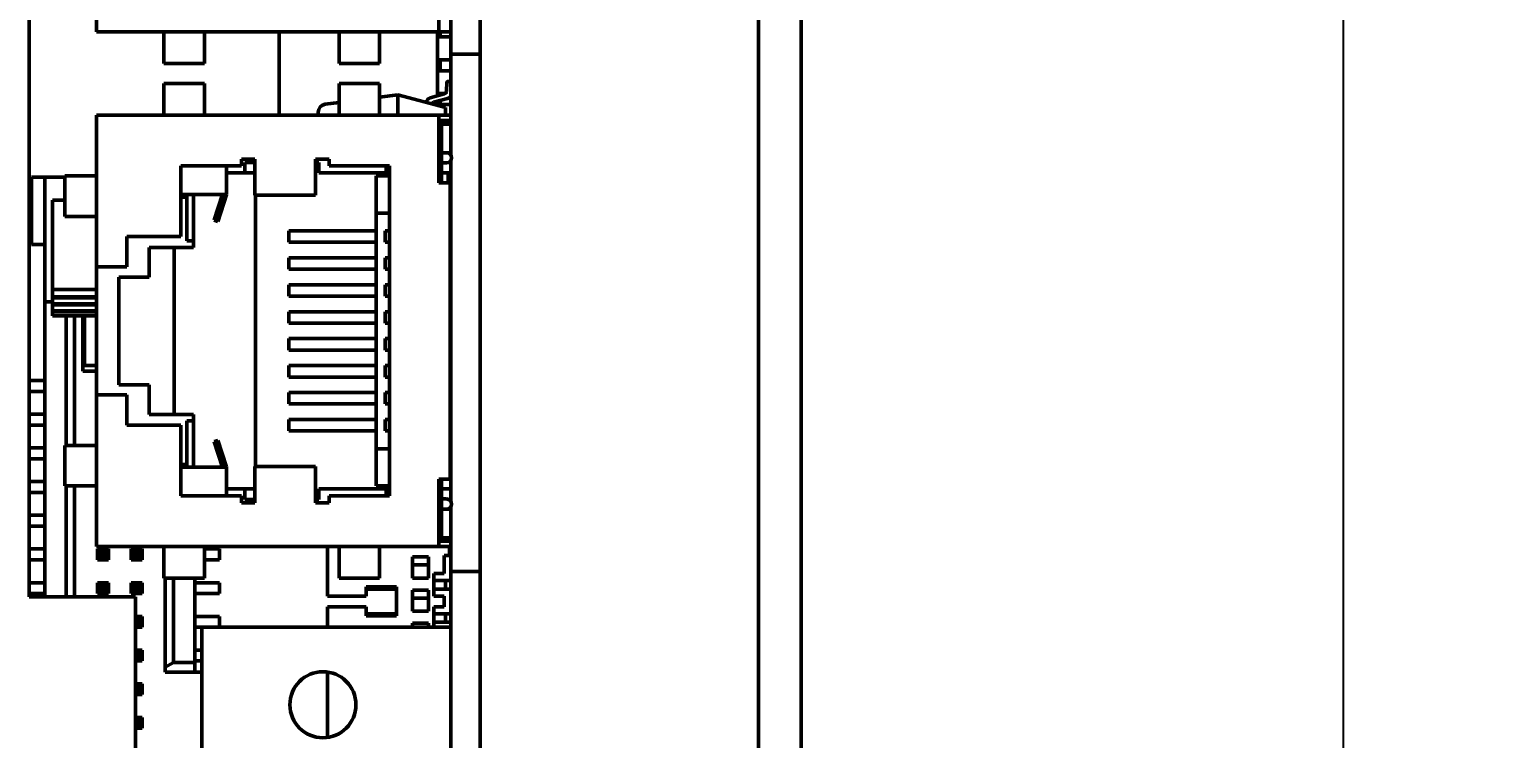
# Model space of a CAD drawing. Header units: millimetres. Extents: x 2121 to 4904, y 892 to 1933.
# Drawn here: x 2536 to 2591.2, y 1537.1 to 1563.8 of the extents above; entities that cross this region are included whole.
import ezdxf

# ---------------------------------------------------------------- set-up
doc = ezdxf.new("R2010")
doc.units = ezdxf.units.MM
doc.header["$LTSCALE"] = 1.8
doc.layers.add('외형선(ISO)', color=7, linetype='Continuous', lineweight=50)
doc.layers.add('치수(ISO)', color=7, linetype='Continuous', lineweight=25)
doc.styles.add('주 텍스트 (ISO)', font='')
doc.styles.get('주 텍스트 (ISO)').set_extended_font_data('Tahoma')
doc.dimstyles.new('기본값 (ISO)', dxfattribs={"dimscale": 1.8, "dimtxt": 3.5, "dimasz": 2.5, "dimexe": 3.175, "dimexo": 0, "dimgap": 0.762, "dimtad": 1, "dimrnd": 1e-08, "dimzin": 0, "dimtxsty": '주 텍스트 (ISO)', "dimcen": 0.09, "dimdle": 10, "dimclrd": 256, "dimclre": 256, "dimclrt": 256, "dimazin": 0, "dimtfac": 1.001486, "dimtmove": 0, "dimatfit": 3, "dimfxl": 1, "dimtolj": 1, "dimtzin": 0, "dimlwd": -1, "dimlwe": -1, "dimarcsym": 0})

# ---------------------------------------------------------------- blocks, each defined once
blk = doc.blocks.new('*D773')
at = {"layer": 'Defpoints', "color": 0}
for p in [(2549.237, 1684.495), (2553.512, 1300.495), (2585.504, 1300.495)]:
    blk.add_point(p, dxfattribs=at)
at = {"layer": '치수(ISO)', "color": 7}
for p, q in [((2549.237, 1684.495), (2591.219, 1684.495)), ((2585.504, 1679.995), (2585.504, 1304.995)), ((2553.512, 1300.495), (2591.219, 1300.495))]:
    blk.add_line(p, q, dxfattribs=at)
for points in [[(2586.254, 1679.995), (2584.754, 1679.995), (2585.504, 1684.495)], [(2584.754, 1304.995), (2586.254, 1304.995), (2585.504, 1300.495)]]:
    blk.add_solid(points, dxfattribs=at)
at = {"layer": '치수(ISO)', "color": 7, "insert": (2580.838, 1492.495), "char_height": 6.3, "attachment_point": 5, "rotation": 90, "style": '주 텍스트 (ISO)'}
blk.add_mtext('\\A1;384', dxfattribs=at)

msp = doc.modelspace()

# ---------------------------------------------------------------- linework, layer by layer
at = {"layer": '외형선(ISO)', "color": 7}
for p, q in [((2563.462, 1428.495), (2563.462, 1656.495)), ((2565.062, 1428.495), (2565.062, 1656.495)), ((2563.462, 1594.695), (2563.462, 1498.695)), ((2535.964, 1542.445), (2535.964, 1581.445)), ((2551.862, 1581.445), (2551.862, 1562.895)), ((2552.964, 1581.445), (2552.964, 1474.945)), ((2538.502, 1563.739), (2538.502, 1569.454)), ((2551.405, 1563.739), (2551.405, 1566.279)), ((2538.502, 1563.739), (2551.405, 1563.739)), ((2541.042, 1563.436), (2541.042, 1563.739)), ((2542.566, 1563.436), (2542.566, 1563.739)), ((2545.385, 1560.595), (2545.385, 1563.739)), ((2547.646, 1563.436), (2547.646, 1563.739)), ((2549.17, 1563.436), (2549.17, 1563.739)), ((2551.354, 1563.739), (2551.354, 1561.332)), ((2551.862, 1563.739), (2551.405, 1563.739)), ((2551.456, 1563.739), (2551.456, 1563.548)), ((2541.042, 1563.436), (2541.042, 1562.94)), ((2542.566, 1563.436), (2542.566, 1562.94)), ((2547.646, 1563.436), (2547.646, 1562.94)), ((2549.17, 1563.436), (2549.17, 1562.94)), ((2551.456, 1563.548), (2551.354, 1563.548)), ((2551.456, 1563.548), (2551.862, 1563.548)), ((2541.042, 1562.94), (2541.042, 1562.546)), ((2542.566, 1562.94), (2542.566, 1562.546)), ((2547.646, 1562.94), (2547.646, 1562.546)), ((2549.17, 1562.94), (2549.17, 1562.546)), ((2551.354, 1562.685), (2551.456, 1562.685)), ((2551.456, 1562.685), (2551.862, 1562.685)), ((2551.456, 1562.685), (2551.456, 1562.278)), ((2551.862, 1562.895), (2552.964, 1562.895)), ((2551.862, 1559.09), (2551.862, 1562.895)), ((2542.566, 1562.546), (2541.042, 1562.546)), ((2549.17, 1562.546), (2547.646, 1562.546)), ((2551.456, 1562.278), (2551.354, 1562.278)), ((2551.456, 1562.278), (2551.862, 1562.278)), ((2541.042, 1561.789), (2541.042, 1561.395)), ((2542.566, 1561.789), (2541.042, 1561.789)), ((2542.566, 1561.789), (2542.566, 1561.395)), ((2547.646, 1561.789), (2547.646, 1561.395)), ((2549.17, 1561.789), (2547.646, 1561.789)), ((2549.17, 1561.789), (2549.17, 1561.395)), ((2551.711, 1561.856), (2551.689, 1561.493)), ((2551.862, 1561.865), (2551.721, 1561.865)), ((2541.042, 1561.395), (2541.042, 1560.899)), ((2542.566, 1561.395), (2542.566, 1560.899)), ((2547.123, 1561.01), (2547.646, 1561.079)), ((2547.646, 1561.395), (2547.646, 1560.899)), ((2549.17, 1561.395), (2549.17, 1560.899)), ((2549.17, 1561.279), (2549.862, 1561.37)), ((2549.862, 1560.595), (2549.862, 1561.37)), ((2551.662, 1560.888), (2549.862, 1561.37)), ((2551.615, 1561.402), (2551.085, 1561.259)), ((2551.211, 1561.086), (2551.737, 1561.228)), ((2551.354, 1561.415), (2551.456, 1561.415)), ((2551.354, 1561.125), (2551.354, 1560.971)), ((2551.456, 1561.008), (2551.354, 1561.008)), ((2551.456, 1561.415), (2551.643, 1561.415)), ((2551.456, 1561.415), (2551.456, 1561.359)), ((2551.456, 1561.152), (2551.456, 1561.008)), ((2551.456, 1561.008), (2551.862, 1561.008)), ((2538.502, 1560.595), (2551.405, 1560.595)), ((2538.502, 1554.88), (2538.502, 1560.595)), ((2541.042, 1560.595), (2541.042, 1560.899)), ((2542.566, 1560.595), (2542.566, 1560.899)), ((2546.862, 1560.595), (2546.862, 1560.712)), ((2547.646, 1560.595), (2547.646, 1560.899)), ((2549.17, 1560.595), (2549.17, 1560.899)), ((2551.405, 1560.595), (2551.862, 1560.595)), ((2551.405, 1560.595), (2551.405, 1558.055)), ((2551.405, 1560.4), (2551.862, 1560.4)), ((2551.662, 1560.595), (2551.662, 1560.888)), ((2551.662, 1560.265), (2551.662, 1560.4)), ((2551.667, 1560.4), (2551.667, 1560.265)), ((2551.405, 1560.341), (2551.507, 1560.341)), ((2551.507, 1560.341), (2551.507, 1558.424)), ((2551.862, 1560.265), (2551.507, 1560.265)), ((2543.963, 1558.944), (2543.963, 1558.69)), ((2544.471, 1558.944), (2543.963, 1558.944)), ((2544.471, 1558.817), (2544.09, 1558.817)), ((2544.09, 1558.817), (2544.09, 1558.424)), ((2544.471, 1558.69), (2544.471, 1558.944)), ((2546.757, 1558.69), (2546.757, 1558.944)), ((2547.265, 1558.944), (2546.757, 1558.944)), ((2546.884, 1558.817), (2546.757, 1558.817)), ((2546.884, 1558.424), (2546.884, 1558.817)), ((2547.265, 1558.69), (2547.265, 1558.944)), ((2551.697, 1559.186), (2551.507, 1559.186)), ((2551.507, 1558.805), (2551.697, 1558.805)), ((2551.862, 1559.186), (2551.697, 1559.186)), ((2551.862, 1546.035), (2551.862, 1558.9)), ((2536.551, 1558.265), (2536.043, 1558.265)), ((2536.043, 1558.265), (2536.043, 1555.725)), ((2536.551, 1558.265), (2536.551, 1557.431)), ((2536.551, 1558.265), (2537.308, 1558.265)), ((2537.703, 1558.309), (2537.308, 1558.309)), ((2537.308, 1556.785), (2537.308, 1558.309)), ((2538.198, 1558.309), (2537.703, 1558.309)), ((2538.198, 1558.309), (2538.502, 1558.309)), ((2541.677, 1558.69), (2541.677, 1556.023)), ((2543.963, 1558.69), (2541.677, 1558.69)), ((2543.404, 1558.424), (2543.404, 1558.69)), ((2544.09, 1558.424), (2543.404, 1558.424)), ((2543.404, 1557.611), (2543.404, 1558.424)), ((2544.471, 1558.424), (2544.09, 1558.424)), ((2544.471, 1558.69), (2544.471, 1558.4)), ((2544.471, 1557.705), (2544.471, 1558.4)), ((2546.757, 1558.69), (2546.757, 1558.4)), ((2546.757, 1557.705), (2546.757, 1558.4)), ((2549.424, 1558.424), (2546.884, 1558.424)), ((2549.551, 1558.69), (2547.265, 1558.69)), ((2549.551, 1558.309), (2549.043, 1558.309)), ((2549.043, 1558.309), (2549.043, 1556.912)), ((2549.424, 1558.424), (2549.424, 1558.69)), ((2549.424, 1558.424), (2549.551, 1558.424)), ((2549.551, 1546.244), (2549.551, 1558.69)), ((2551.405, 1558.424), (2551.507, 1558.424)), ((2551.456, 1558.309), (2551.405, 1558.309)), ((2551.456, 1558.055), (2551.456, 1558.309)), ((2551.507, 1558.055), (2551.507, 1558.424)), ((2551.862, 1558.424), (2551.507, 1558.424)), ((2551.762, 1558.424), (2551.762, 1558.055)), ((2544.471, 1557.705), (2544.471, 1557.586)), ((2546.757, 1557.705), (2546.757, 1557.586)), ((2551.837, 1558.055), (2551.405, 1558.055)), ((2551.837, 1546.879), (2551.837, 1558.055)), ((2551.837, 1557.965), (2551.862, 1557.965)), ((2536.551, 1557.431), (2536.551, 1557.056)), ((2536.836, 1557.394), (2536.836, 1556.811)), ((2537.308, 1557.394), (2536.836, 1557.394)), ((2542.094, 1557.611), (2541.677, 1557.611)), ((2541.905, 1557.509), (2541.677, 1557.509)), ((2541.905, 1557.611), (2541.905, 1557.509)), ((2541.905, 1557.509), (2541.905, 1555.858)), ((2542.094, 1557.611), (2543.404, 1557.611)), ((2542.159, 1557.611), (2542.159, 1555.858)), ((2542.936, 1556.64), (2543.252, 1557.611)), ((2543.404, 1557.611), (2543.074, 1556.595)), ((2546.757, 1557.586), (2544.471, 1557.586)), ((2544.496, 1547.349), (2544.496, 1557.586)), ((2551.837, 1557.155), (2551.862, 1557.155)), ((2536.551, 1557.056), (2536.551, 1553.566)), ((2536.836, 1556.137), (2536.836, 1556.811)), ((2537.703, 1556.785), (2537.308, 1556.785)), ((2538.198, 1556.785), (2537.703, 1556.785)), ((2538.198, 1556.785), (2538.502, 1556.785)), ((2543.074, 1556.595), (2542.936, 1556.64)), ((2549.043, 1556.912), (2549.551, 1556.912)), ((2549.043, 1548.022), (2549.043, 1556.912)), ((2551.837, 1556.695), (2551.862, 1556.695)), ((2536.836, 1556.137), (2536.836, 1554.058)), ((2539.645, 1556.023), (2539.645, 1554.88)), ((2541.677, 1556.023), (2539.645, 1556.023)), ((2545.754, 1555.808), (2545.754, 1556.239)), ((2545.754, 1556.239), (2549.043, 1556.239)), ((2549.385, 1555.808), (2549.385, 1556.239)), ((2549.551, 1556.239), (2549.385, 1556.239)), ((2551.862, 1556.227), (2551.837, 1556.227)), ((2536.043, 1555.725), (2536.551, 1555.725)), ((2540.483, 1555.617), (2540.483, 1554.499)), ((2540.483, 1555.617), (2542.159, 1555.617)), ((2541.423, 1549.318), (2541.423, 1555.617)), ((2541.905, 1555.858), (2542.159, 1555.858)), ((2542.159, 1555.617), (2542.159, 1555.858)), ((2545.754, 1555.808), (2549.043, 1555.808)), ((2549.551, 1555.808), (2549.385, 1555.808)), ((2551.862, 1555.795), (2551.837, 1555.795)), ((2551.837, 1555.425), (2551.862, 1555.425)), ((2538.502, 1550.054), (2538.502, 1554.88)), ((2538.502, 1554.88), (2539.645, 1554.88)), ((2545.754, 1554.792), (2545.754, 1555.223)), ((2545.754, 1555.223), (2549.043, 1555.223)), ((2549.385, 1554.792), (2549.385, 1555.223)), ((2549.551, 1555.223), (2549.385, 1555.223)), ((2551.862, 1555.211), (2551.837, 1555.211)), ((2539.34, 1554.499), (2539.34, 1550.435)), ((2540.483, 1554.499), (2539.34, 1554.499)), ((2545.754, 1554.792), (2549.043, 1554.792)), ((2549.551, 1554.792), (2549.385, 1554.792)), ((2551.862, 1554.779), (2551.837, 1554.779)), ((2551.837, 1554.615), (2551.862, 1554.615)), ((2536.836, 1554.058), (2536.836, 1554.032)), ((2536.836, 1553.748), (2536.836, 1554.032)), ((2536.836, 1554.032), (2538.502, 1554.032)), ((2545.754, 1553.776), (2545.754, 1554.207)), ((2545.754, 1554.207), (2549.043, 1554.207)), ((2545.754, 1553.776), (2549.043, 1553.776)), ((2549.385, 1553.776), (2549.385, 1554.207)), ((2549.551, 1554.207), (2549.385, 1554.207)), ((2549.551, 1553.776), (2549.385, 1553.776)), ((2551.862, 1554.195), (2551.837, 1554.195)), ((2551.862, 1553.763), (2551.837, 1553.763)), ((2536.836, 1553.566), (2536.551, 1553.566)), ((2536.551, 1542.445), (2536.551, 1553.566)), ((2536.836, 1553.748), (2538.502, 1553.748)), ((2536.836, 1553.748), (2536.836, 1553.709)), ((2536.836, 1553.709), (2538.502, 1553.709)), ((2536.836, 1553.488), (2536.836, 1553.709)), ((2536.836, 1553.488), (2538.502, 1553.488)), ((2536.836, 1553.488), (2536.836, 1553.45)), ((2536.836, 1553.45), (2538.502, 1553.45)), ((2536.836, 1553.229), (2536.836, 1553.45)), ((2536.836, 1553.229), (2538.502, 1553.229)), ((2536.836, 1553.229), (2536.836, 1553.19)), ((2551.837, 1553.345), (2551.862, 1553.345)), ((2536.836, 1553.19), (2538.502, 1553.19)), ((2536.836, 1553.029), (2536.836, 1553.19)), ((2536.836, 1553.029), (2538.502, 1553.029)), ((2537.357, 1548.149), (2537.357, 1553.029)), ((2537.662, 1553.029), (2537.662, 1548.149)), ((2537.979, 1550.95), (2537.979, 1553.029)), ((2538.043, 1553.029), (2538.043, 1551.234)), ((2545.754, 1552.76), (2545.754, 1553.191)), ((2545.754, 1553.191), (2549.043, 1553.191)), ((2545.754, 1552.76), (2549.043, 1552.76)), ((2549.385, 1552.76), (2549.385, 1553.191)), ((2549.551, 1553.191), (2549.385, 1553.191)), ((2549.551, 1552.76), (2549.385, 1552.76)), ((2551.862, 1553.179), (2551.837, 1553.179)), ((2551.862, 1552.747), (2551.837, 1552.747)), ((2545.754, 1551.744), (2545.754, 1552.175)), ((2545.754, 1552.175), (2549.043, 1552.175)), ((2549.385, 1551.744), (2549.385, 1552.175)), ((2549.551, 1552.175), (2549.385, 1552.175)), ((2551.862, 1552.163), (2551.837, 1552.163)), ((2545.754, 1551.744), (2549.043, 1551.744)), ((2549.551, 1551.744), (2549.385, 1551.744)), ((2551.862, 1551.731), (2551.837, 1551.731)), ((2551.837, 1551.615), (2551.862, 1551.615)), ((2538.043, 1551.234), (2538.043, 1551.158)), ((2538.502, 1551.158), (2538.043, 1551.158)), ((2545.754, 1550.728), (2545.754, 1551.159)), ((2545.754, 1551.159), (2549.043, 1551.159)), ((2549.385, 1550.728), (2549.385, 1551.159)), ((2549.551, 1551.159), (2549.385, 1551.159)), ((2551.862, 1551.147), (2551.837, 1551.147)), ((2536.551, 1550.595), (2535.964, 1550.595)), ((2537.979, 1550.95), (2538.502, 1550.95)), ((2545.754, 1550.728), (2549.043, 1550.728)), ((2549.551, 1550.728), (2549.385, 1550.728)), ((2551.862, 1550.715), (2551.837, 1550.715)), ((2536.551, 1550.188), (2535.964, 1550.188)), ((2538.502, 1550.054), (2539.645, 1550.054)), ((2538.502, 1544.339), (2538.502, 1550.054)), ((2539.34, 1550.435), (2540.483, 1550.435)), ((2539.645, 1550.054), (2539.645, 1548.911)), ((2540.483, 1550.435), (2540.483, 1549.318)), ((2545.754, 1549.712), (2545.754, 1550.143)), ((2545.754, 1550.143), (2549.043, 1550.143)), ((2549.385, 1549.712), (2549.385, 1550.143)), ((2549.551, 1550.143), (2549.385, 1550.143)), ((2551.837, 1550.345), (2551.862, 1550.345)), ((2551.862, 1550.131), (2551.837, 1550.131)), ((2545.754, 1549.712), (2549.043, 1549.712)), ((2549.551, 1549.712), (2549.385, 1549.712)), ((2551.862, 1549.699), (2551.837, 1549.699)), ((2536.551, 1549.325), (2535.964, 1549.325)), ((2536.551, 1548.918), (2535.964, 1548.918)), ((2539.645, 1548.911), (2541.677, 1548.911)), ((2542.159, 1549.318), (2540.483, 1549.318)), ((2541.677, 1548.911), (2541.677, 1546.244)), ((2541.905, 1547.426), (2541.905, 1549.077)), ((2542.159, 1549.077), (2541.905, 1549.077)), ((2542.159, 1549.077), (2542.159, 1549.318)), ((2542.159, 1549.077), (2542.159, 1547.324)), ((2545.754, 1548.696), (2545.754, 1549.127)), ((2545.754, 1549.127), (2549.043, 1549.127)), ((2549.385, 1548.696), (2549.385, 1549.127)), ((2549.551, 1549.127), (2549.385, 1549.127)), ((2551.862, 1549.115), (2551.837, 1549.115)), ((2542.936, 1548.295), (2543.074, 1548.34)), ((2543.252, 1547.324), (2542.936, 1548.295)), ((2543.074, 1548.34), (2543.404, 1547.324)), ((2545.754, 1548.696), (2549.043, 1548.696)), ((2549.551, 1548.696), (2549.385, 1548.696)), ((2551.862, 1548.683), (2551.837, 1548.683)), ((2536.551, 1548.055), (2535.964, 1548.055)), ((2537.703, 1548.149), (2537.308, 1548.149)), ((2537.308, 1546.625), (2537.308, 1548.149)), ((2538.198, 1548.149), (2537.703, 1548.149)), ((2538.198, 1548.149), (2538.502, 1548.149)), ((2549.043, 1548.022), (2549.551, 1548.022)), ((2549.043, 1548.022), (2549.043, 1546.625)), ((2536.551, 1547.648), (2535.964, 1547.648)), ((2541.905, 1547.426), (2541.677, 1547.426)), ((2542.094, 1547.324), (2541.677, 1547.324)), ((2541.905, 1547.324), (2541.905, 1547.426)), ((2542.094, 1547.324), (2543.404, 1547.324)), ((2543.404, 1547.324), (2543.404, 1546.511)), ((2544.471, 1547.349), (2544.471, 1547.23)), ((2546.757, 1547.349), (2544.471, 1547.349)), ((2544.471, 1546.535), (2544.471, 1547.23)), ((2546.757, 1547.349), (2546.757, 1547.23)), ((2546.757, 1546.535), (2546.757, 1547.23)), ((2536.551, 1546.785), (2535.964, 1546.785)), ((2537.703, 1546.625), (2537.308, 1546.625)), ((2537.357, 1542.445), (2537.357, 1546.625)), ((2537.662, 1546.625), (2537.662, 1542.445)), ((2538.198, 1546.625), (2537.703, 1546.625)), ((2538.198, 1546.625), (2538.502, 1546.625)), ((2549.043, 1546.625), (2549.475, 1546.625)), ((2549.475, 1546.625), (2549.475, 1546.244)), ((2551.405, 1544.339), (2551.405, 1546.879)), ((2551.837, 1546.879), (2551.405, 1546.879)), ((2551.405, 1546.625), (2551.456, 1546.625)), ((2551.456, 1546.625), (2551.456, 1546.879)), ((2551.507, 1546.511), (2551.507, 1546.879)), ((2536.551, 1546.378), (2535.964, 1546.378)), ((2541.677, 1546.244), (2543.963, 1546.244)), ((2543.404, 1546.511), (2544.09, 1546.511)), ((2543.404, 1546.244), (2543.404, 1546.511)), ((2543.963, 1546.244), (2543.963, 1545.99)), ((2544.09, 1546.511), (2544.09, 1546.117)), ((2544.471, 1546.511), (2544.09, 1546.511)), ((2544.09, 1546.117), (2544.471, 1546.117)), ((2544.471, 1546.535), (2544.471, 1546.244)), ((2544.471, 1545.99), (2544.471, 1546.244)), ((2546.757, 1546.535), (2546.757, 1546.244)), ((2546.757, 1545.99), (2546.757, 1546.244)), ((2546.757, 1546.117), (2546.884, 1546.117)), ((2549.424, 1546.511), (2546.884, 1546.511)), ((2546.884, 1546.117), (2546.884, 1546.511)), ((2547.265, 1546.244), (2549.551, 1546.244)), ((2547.265, 1545.99), (2547.265, 1546.244)), ((2549.424, 1546.511), (2549.475, 1546.511)), ((2549.424, 1546.244), (2549.424, 1546.511)), ((2551.405, 1546.511), (2551.507, 1546.511)), ((2551.507, 1546.511), (2551.507, 1544.593)), ((2551.862, 1546.511), (2551.507, 1546.511)), ((2551.697, 1546.13), (2551.507, 1546.13)), ((2536.551, 1545.515), (2535.964, 1545.515)), ((2543.963, 1545.99), (2544.471, 1545.99)), ((2546.757, 1545.99), (2547.265, 1545.99)), ((2551.507, 1545.749), (2551.697, 1545.749)), ((2551.862, 1545.749), (2551.697, 1545.749)), ((2551.862, 1543.395), (2551.862, 1545.845)), ((2536.551, 1545.108), (2535.964, 1545.108)), ((2551.405, 1544.593), (2551.507, 1544.593)), ((2551.423, 1544.535), (2551.405, 1544.553)), ((2551.862, 1544.535), (2551.405, 1544.535)), ((2551.862, 1544.67), (2551.507, 1544.67)), ((2551.507, 1544.615), (2551.562, 1544.615)), ((2551.562, 1544.535), (2551.562, 1544.615)), ((2551.562, 1544.615), (2551.662, 1544.615)), ((2551.667, 1544.67), (2551.667, 1544.535)), ((2536.551, 1544.245), (2535.964, 1544.245)), ((2536.551, 1543.838), (2535.964, 1543.838)), ((2538.502, 1544.339), (2551.405, 1544.339)), ((2538.538, 1544.245), (2538.945, 1544.245)), ((2538.538, 1543.838), (2538.538, 1544.245)), ((2538.67, 1544.113), (2538.538, 1544.245)), ((2538.538, 1543.838), (2538.67, 1543.97)), ((2538.945, 1543.838), (2538.538, 1543.838)), ((2538.67, 1544.113), (2538.67, 1543.97)), ((2538.813, 1544.113), (2538.67, 1544.113)), ((2538.67, 1543.97), (2538.813, 1543.97)), ((2538.813, 1544.113), (2538.945, 1544.245)), ((2538.813, 1543.97), (2538.813, 1544.113)), ((2538.945, 1543.838), (2538.813, 1543.97)), ((2538.945, 1544.245), (2538.945, 1543.838)), ((2539.808, 1544.245), (2540.215, 1544.245)), ((2539.808, 1543.838), (2539.808, 1544.245)), ((2539.808, 1544.245), (2539.94, 1544.113)), ((2539.94, 1543.97), (2539.808, 1543.838)), ((2540.215, 1543.838), (2539.808, 1543.838)), ((2540.083, 1544.113), (2539.94, 1544.113)), ((2539.94, 1544.113), (2539.94, 1543.97)), ((2539.94, 1543.97), (2540.083, 1543.97)), ((2540.215, 1544.245), (2540.083, 1544.113)), ((2540.083, 1543.97), (2540.083, 1544.113)), ((2540.083, 1543.97), (2540.215, 1543.838)), ((2540.215, 1544.245), (2540.215, 1543.838)), ((2541.042, 1544.036), (2541.042, 1544.339)), ((2541.042, 1544.036), (2541.042, 1543.54)), ((2542.566, 1544.036), (2542.566, 1544.339)), ((2542.566, 1544.245), (2543.136, 1544.245)), ((2542.566, 1544.036), (2542.566, 1543.54)), ((2542.566, 1543.838), (2543.136, 1543.838)), ((2543.136, 1544.245), (2543.136, 1543.838)), ((2547.212, 1542.47), (2547.212, 1544.339)), ((2547.646, 1544.036), (2547.646, 1544.339)), ((2547.646, 1544.036), (2547.646, 1543.54)), ((2549.17, 1544.036), (2549.17, 1544.339)), ((2549.17, 1544.036), (2549.17, 1543.54)), ((2550.412, 1543.945), (2550.412, 1543.145)), ((2551.012, 1543.945), (2550.412, 1543.945)), ((2551.012, 1543.945), (2551.012, 1543.145)), ((2551.862, 1544.339), (2551.405, 1544.339)), ((2551.612, 1543.32), (2551.612, 1543.995)), ((2551.812, 1543.995), (2551.612, 1543.995)), ((2551.812, 1543.995), (2551.812, 1544.339)), ((2541.042, 1543.54), (2541.042, 1543.146)), ((2542.566, 1543.54), (2542.566, 1543.146)), ((2547.646, 1543.54), (2547.646, 1543.146)), ((2549.17, 1543.54), (2549.17, 1543.146)), ((2550.412, 1543.645), (2551.012, 1543.645)), ((2551.612, 1543.32), (2551.212, 1543.32)), ((2551.212, 1543.32), (2551.212, 1542.47)), ((2551.862, 1543.395), (2552.964, 1543.395)), ((2551.862, 1543.395), (2551.862, 1542.395)), ((2536.551, 1542.975), (2535.964, 1542.975)), ((2538.538, 1542.975), (2538.945, 1542.975)), ((2538.538, 1542.568), (2538.538, 1542.975)), ((2538.67, 1542.843), (2538.538, 1542.975)), ((2538.67, 1542.843), (2538.67, 1542.7)), ((2538.813, 1542.843), (2538.67, 1542.843)), ((2538.813, 1542.843), (2538.945, 1542.975)), ((2538.813, 1542.7), (2538.813, 1542.843)), ((2538.945, 1542.975), (2538.945, 1542.568)), ((2539.808, 1542.975), (2540.215, 1542.975)), ((2539.808, 1542.568), (2539.808, 1542.975)), ((2539.808, 1542.975), (2539.94, 1542.843)), ((2540.083, 1542.843), (2539.94, 1542.843)), ((2539.94, 1542.843), (2539.94, 1542.7)), ((2540.215, 1542.975), (2540.083, 1542.843)), ((2540.083, 1542.7), (2540.083, 1542.843)), ((2540.215, 1542.975), (2540.215, 1542.568)), ((2542.566, 1543.146), (2541.042, 1543.146)), ((2541.091, 1539.787), (2541.091, 1543.146)), ((2541.396, 1543.146), (2541.396, 1539.963)), ((2542.202, 1539.963), (2542.202, 1543.146)), ((2542.203, 1541.503), (2542.203, 1543.146)), ((2542.203, 1542.975), (2543.136, 1542.975)), ((2543.136, 1542.975), (2543.136, 1542.568)), ((2549.17, 1543.146), (2547.646, 1543.146)), ((2548.662, 1542.82), (2548.662, 1542.47)), ((2549.812, 1542.82), (2548.662, 1542.82)), ((2549.512, 1542.77), (2548.662, 1542.77)), ((2549.812, 1542.735), (2548.662, 1542.735)), ((2549.512, 1542.783), (2549.512, 1542.77)), ((2549.512, 1542.783), (2549.812, 1542.783)), ((2549.812, 1542.82), (2549.812, 1541.72)), ((2551.012, 1543.145), (2550.412, 1543.145)), ((2551.662, 1543.055), (2551.212, 1543.055)), ((2551.662, 1542.735), (2551.212, 1542.735)), ((2551.662, 1542.735), (2551.662, 1543.055)), ((2551.862, 1543.055), (2551.662, 1543.055)), ((2551.862, 1542.735), (2551.662, 1542.735)), ((2536.551, 1542.568), (2535.964, 1542.568)), ((2539.964, 1542.445), (2535.964, 1542.445)), ((2538.538, 1542.568), (2538.67, 1542.7)), ((2538.945, 1542.568), (2538.538, 1542.568)), ((2538.67, 1542.7), (2538.813, 1542.7)), ((2538.945, 1542.568), (2538.813, 1542.7)), ((2539.94, 1542.7), (2539.808, 1542.568)), ((2540.215, 1542.568), (2539.808, 1542.568)), ((2539.94, 1542.7), (2540.083, 1542.7)), ((2539.964, 1474.945), (2539.964, 1542.445)), ((2540.083, 1542.7), (2540.215, 1542.568)), ((2542.203, 1542.568), (2543.136, 1542.568)), ((2547.212, 1542.47), (2548.662, 1542.47)), ((2550.412, 1542.695), (2550.412, 1541.895)), ((2551.012, 1542.695), (2550.412, 1542.695)), ((2550.412, 1542.395), (2551.012, 1542.395)), ((2551.012, 1542.695), (2551.012, 1541.895)), ((2551.212, 1542.47), (2551.612, 1542.47)), ((2551.612, 1542.07), (2551.612, 1542.47)), ((2551.862, 1541.295), (2551.862, 1542.395)), ((2539.964, 1541.705), (2540.215, 1541.705)), ((2540.215, 1541.705), (2540.083, 1541.573)), ((2540.215, 1541.705), (2540.215, 1541.298)), ((2542.203, 1541.705), (2543.136, 1541.705)), ((2543.136, 1541.705), (2543.136, 1541.298)), ((2547.212, 1542.07), (2548.662, 1542.07)), ((2547.212, 1541.295), (2547.212, 1542.07)), ((2548.662, 1542.07), (2548.662, 1541.72)), ((2549.812, 1541.805), (2548.662, 1541.805)), ((2549.812, 1541.77), (2548.662, 1541.77)), ((2549.812, 1541.72), (2548.662, 1541.72)), ((2551.012, 1541.895), (2550.412, 1541.895)), ((2551.212, 1542.07), (2551.212, 1541.295)), ((2551.612, 1542.07), (2551.212, 1542.07)), ((2551.662, 1541.805), (2551.212, 1541.805)), ((2551.662, 1541.485), (2551.662, 1541.805)), ((2551.862, 1541.805), (2551.662, 1541.805)), ((2540.083, 1541.573), (2539.964, 1541.573)), ((2539.964, 1541.43), (2540.083, 1541.43)), ((2540.215, 1541.298), (2539.964, 1541.298)), ((2540.083, 1541.43), (2540.083, 1541.573)), ((2540.083, 1541.43), (2540.215, 1541.298)), ((2542.203, 1541.503), (2542.202, 1541.503)), ((2542.202, 1541.298), (2543.136, 1541.298)), ((2548.324, 1541.295), (2542.464, 1541.295)), ((2542.464, 1541.295), (2542.464, 1508.021)), ((2551.862, 1541.295), (2548.324, 1541.295)), ((2550.412, 1541.445), (2550.412, 1541.295)), ((2551.012, 1541.445), (2550.412, 1541.445)), ((2551.012, 1541.445), (2551.012, 1541.295)), ((2551.662, 1541.485), (2551.212, 1541.485)), ((2551.862, 1541.485), (2551.662, 1541.485)), ((2551.862, 1534.183), (2551.862, 1541.295)), ((2539.964, 1540.435), (2540.215, 1540.435)), ((2540.083, 1540.303), (2539.964, 1540.303)), ((2539.964, 1540.16), (2540.083, 1540.16)), ((2540.215, 1540.028), (2539.964, 1540.028)), ((2540.215, 1540.435), (2540.083, 1540.303)), ((2540.083, 1540.16), (2540.083, 1540.303)), ((2540.083, 1540.16), (2540.215, 1540.028)), ((2540.215, 1540.435), (2540.215, 1540.028)), ((2541.091, 1539.787), (2541.396, 1539.963)), ((2541.396, 1539.963), (2542.202, 1539.963)), ((2542.202, 1540.435), (2542.464, 1540.435)), ((2542.202, 1540.028), (2542.464, 1540.028)), ((2542.202, 1539.963), (2542.202, 1539.596)), ((2541.091, 1539.596), (2541.091, 1539.787)), ((2542.202, 1539.596), (2541.091, 1539.596)), ((2542.464, 1539.596), (2542.202, 1539.596)), ((2547.212, 1537.142), (2547.212, 1539.607)), ((2539.964, 1539.165), (2540.215, 1539.165)), ((2540.083, 1539.033), (2539.964, 1539.033)), ((2539.964, 1538.89), (2540.083, 1538.89)), ((2540.215, 1539.165), (2540.083, 1539.033)), ((2540.083, 1538.89), (2540.083, 1539.033)), ((2540.083, 1538.89), (2540.215, 1538.758)), ((2540.215, 1539.165), (2540.215, 1538.758)), ((2540.215, 1538.758), (2539.964, 1538.758)), ((2539.964, 1537.895), (2540.215, 1537.895)), ((2540.083, 1537.763), (2539.964, 1537.763)), ((2540.215, 1537.895), (2540.083, 1537.763)), ((2540.083, 1537.62), (2540.083, 1537.763)), ((2540.215, 1537.895), (2540.215, 1537.488)), ((2539.964, 1537.62), (2540.083, 1537.62)), ((2540.215, 1537.488), (2539.964, 1537.488)), ((2540.083, 1537.62), (2540.215, 1537.488))]:
    msp.add_line(p, q, dxfattribs=at)
for centre, radius, start, end in [((2551.721, 1561.855), 0.01, 90, 176.5), ((2547.162, 1560.712), 0.3, 97.5, 180), ((2551.137, 1561.066), 0.2, 105.1099, 175.375), ((2551.237, 1560.99), 0.1, 105.1099, 158.0669), ((2551.589, 1561.499), 0.1, 285.1099, 356.5), ((2551.685, 1561.421), 0.2, 285.1099, 332.5935), ((2551.697, 1558.995), 0.191, 270, 90), ((2551.697, 1545.94), 0.191, 270, 90), ((2551.662, 1544.815), 0.2, 270, 271.2663), ((2547.036, 1538.374), 1.245, 90, 270), ((2547.036, 1538.374), 1.245, 270, 90)]:
    msp.add_arc(centre, radius, start, end, dxfattribs=at)

# ---------------------------------------------------------------- dimensions: what is measured, and where the dimension line sits
at = {"layer": '치수(ISO)', "color": 7}
dim = msp.add_linear_dim(base=(2585.504, 1300.495), p1=(2549.237, 1684.495), p2=(2553.512, 1300.495), angle=90, dimstyle='기본값 (ISO)', override={"dimzin": 8, "dimdsep": 46, "dimclrd": 7, "dimclre": 7, "dimclrt": 7, "dimtofl": 0, "dimatfit": 1}, dxfattribs=at)
dim.commit()
dim.dimension.update_dxf_attribs({"geometry": '*D773', "text_midpoint": (2580.838, 1492.495)})

doc.saveas('drawing.dxf')
